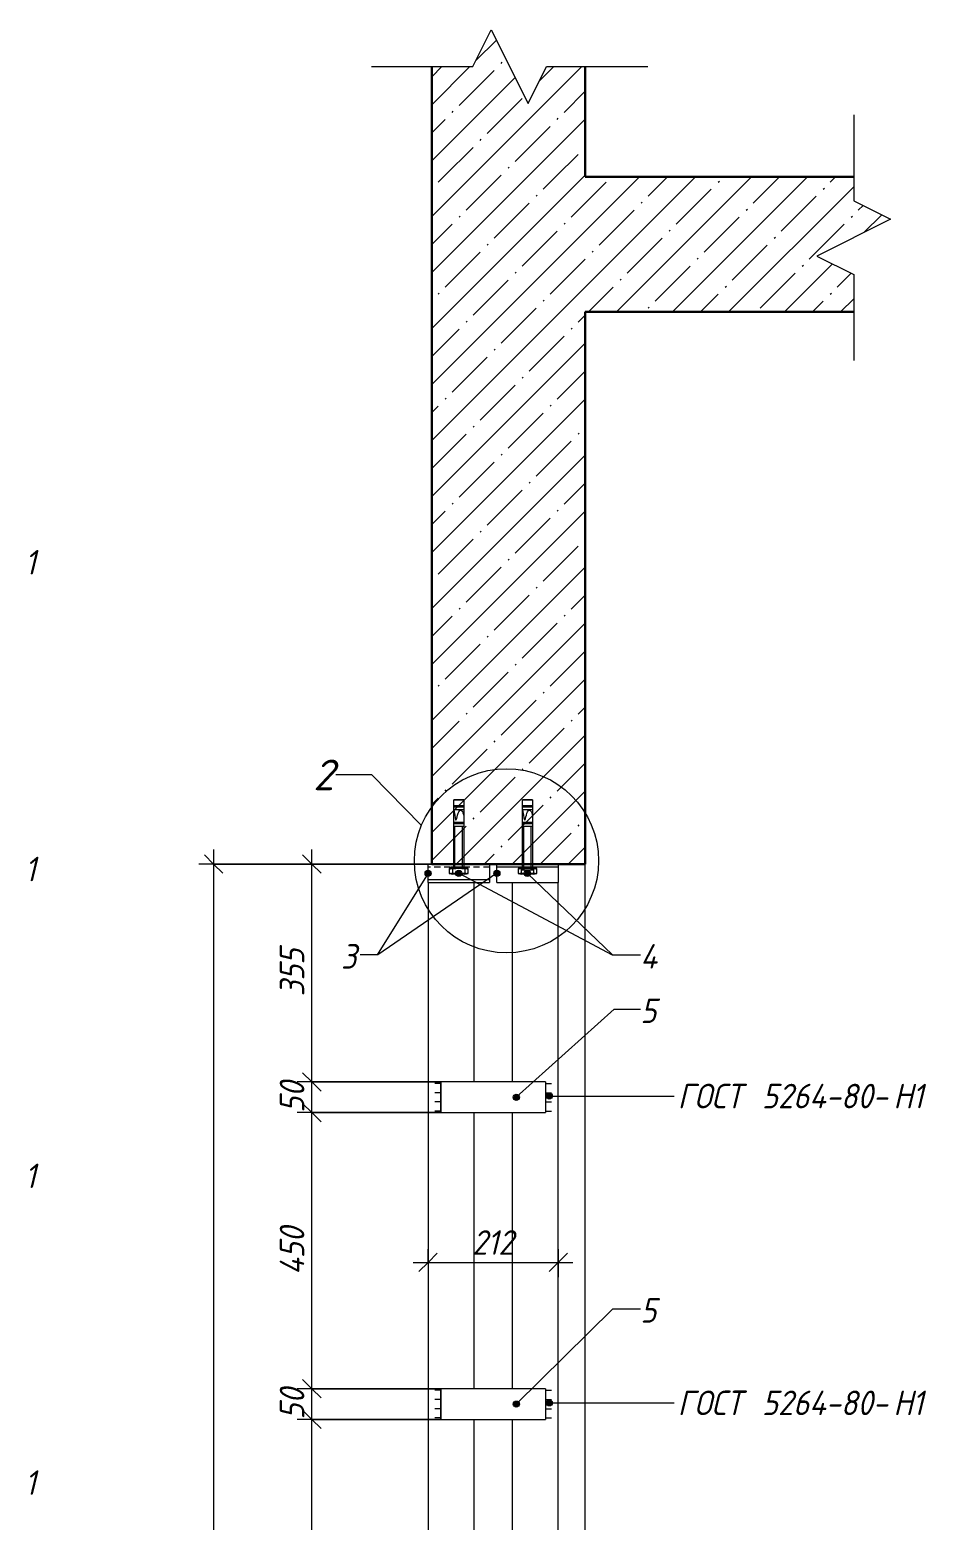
# Model space of a CAD drawing. Header units: millimetres. Extents: x 1214 to 43479, y -809 to 8550.
# Drawn here: x 22564 to 24024, y 1931 to 4360 of the extents above; entities that cross this region are included whole.
import ezdxf

# ---------------------------------------------------------------- set-up
doc = ezdxf.new("R2010")
doc.units = ezdxf.units.MM
doc.linetypes.add('200_ШТРИХ_ш1п0_6_', pattern=[16, 10, -6])
for name, color, linetype, lineweight in [('A-ANNO-DIMS', 7, 'Continuous', 9), ('A-ANNO-DIMS-20', 7, 'Continuous', 9), ('A-DETL-1', 7, '200_ШТРИХ_ш1п0_6_', 5), ('A-DETL-2', 7, 'Continuous', 5), ('A-DETL-GENF-2', 7, 'Continuous', 5), ('A-FLOR-FNSH-1', 7, 'Continuous', 30), ('A-FLOR-PATT-1', 7, 'Continuous', 5), ('A-GENM', 7, 'Continuous', 9), ('A-GENM-IDEN', 7, 'Continuous', 9), ('A-WALL-1', 7, 'Continuous', 30), ('A-WALL-PATT-1', 7, 'Continuous', 5), ('G-ANNO-TEXT', 7, 'Continuous', 9), ('S-COLS', 7, 'Continuous', 9)]:
    doc.layers.add(name, color=color, linetype=linetype, lineweight=lineweight)
doc.styles.add('ISOCPEUR_I_4', font='isocpeui.ttf', dxfattribs={"width": 0.9, "height": 40})
doc.styles.add('ISOCPEUR_I_5', font='isocpeui.ttf', dxfattribs={"height": 50})
doc.dimstyles.new('ISO-2_0_0_9К_Средний', dxfattribs={"dimscale": 304.8, "dimtxt": 39.839247, "dimasz": 0.098425, "dimexe": 0.07874, "dimexo": 0, "dimgap": 0, "dimtad": 1, "dimdec": 0, "dimzin": 0, "dimdsep": 46, "dimtxsty": 'ISOCPEUR_I_4', "dimblk1": 'OBLIQUE', "dimblk2": 'OBLIQUE', "dimsah": 1, "dimcen": 0.09, "dimdle": 0.07874, "dimazin": 0, "dimtfac": 1, "dimtdec": 4, "dimtix": 1, "dimtmove": 0, "dimatfit": 3, "dimfxl": 1, "dimtvp": 1, "dimtolj": 1, "dimtzin": 0, "dimarcsym": 2})
pattern_1 = [(45, (24745.677, 4305), (-45.6197, 45.6197), []), (45, (24791.296, 4305), (-45.6197, 45.6197), [80.645, -16.129, 2.682, -13.447])]

# ---------------------------------------------------------------- blocks, each defined once
blk = doc.blocks.new('Фахверк_Влож_Полоса боковая - Полоса_Фахверка-25655111-АР1_1_Ф-11 и Ф-11_1')
at = {"layer": 'A-GENM'}
for p, q in [((-85, 2095), (-85, 2145)), ((85, 2145), (-85, 2145)), ((85, 2145), (85, 2095)), ((-85, 2095), (85, 2095))]:
    blk.add_line(p, q, dxfattribs=at)
blk = doc.blocks.new('Фахверк_Влож_Уголок - Уголок_Фахверка-25655112-АР1_1_Ф-11 и Ф-11_1')
at = {"layer": 'A-GENM'}
for p, q in [((31, 2970), (31, 2645)), ((106, 506), (106, 2970)), ((31, 2595), (31, 2145)), ((31, 2095), (31, 1645)), ((31, 1595), (31, 1145)), ((31, 1095), (31, 645)), ((31, 595), (31, 506)), ((106, 506), (31, 506))]:
    blk.add_line(p, q, dxfattribs=at)
blk = doc.blocks.new('Фахверк_Влож_Уголок - Уголок_Фахверка-25655113-АР1_1_Ф-11 и Ф-11_1')
at = {"layer": 'A-GENM'}
for p, q in [((-106, 2970), (-31, 2970)), ((-106, 2970), (-106, 506)), ((-31, 2645), (-31, 2970)), ((-31, 2145), (-31, 2595)), ((-31, 1645), (-31, 2095)), ((-31, 1145), (-31, 1595)), ((-31, 645), (-31, 1095)), ((-31, 506), (-31, 595)), ((-31, 506), (-106, 506))]:
    blk.add_line(p, q, dxfattribs=at)
blk = doc.blocks.new('Фахверк_Влож_Полоса верхняя - Полоса верхняя_Фахверка-25545440-АР1_1_Ф-11 и Ф-11_1')
at = {"layer": 'A-GENM'}
for p, q in [((-106, 2975), (-106, 3000)), ((-106, 3000), (-100, 3000)), ((-6, 3000), (-6, 2975)), ((-106, 2970), (-106, 2975)), ((-106, 2975), (-6, 2975)), ((-106, 2970), (-6, 2970)), ((-6, 2975), (-6, 2970))]:
    blk.add_line(p, q, dxfattribs=at)
blk = doc.blocks.new('Фахверк_Влож_Полоса верхняя - Полоса верхняя_Фахверка-V6-АР1_1_Ф-11 и Ф-11_1')
at = {"layer": 'A-GENM'}
for p, q in [((6, 2995), (6, 3000)), ((6, 2970), (6, 2995)), ((106, 2995), (6, 2995)), ((106, 3000), (106, 2995)), ((106, 2995), (106, 2970)), ((6, 2970), (106, 2970))]:
    blk.add_line(p, q, dxfattribs=at)
blk = doc.blocks.new('Фахверк_Влож_Анкерный болт - Анкерный болт_Фахверка-25085591-АР1_1_Ф-11 и Ф-11_1')
at = {"layer": 'A-GENM'}
for p, q in [((46, 2995), (46, 2990)), ((56, 2990), (46, 2990)), ((66, 2990), (56, 2990)), ((66, 2990), (66, 2995))]:
    blk.add_line(p, q, dxfattribs=at)
blk = doc.blocks.new('DET_L_Линия разрыва1 - М20-27083816-АР1_1_Ф-11 и Ф-11_1')
at = {"layer": 'A-DETL-GENF-2'}
for p, q in [((587.4, 4220.9), (587.4, 4080.9)), ((587.4, 4080.9), (647.4, 4050.9)), ((647.4, 4050.9), (527.4, 3990.9)), ((527.4, 3990.9), (587.4, 3960.9)), ((587.4, 3960.9), (587.4, 3820.9))]:
    blk.add_line(p, q, dxfattribs=at)
blk = doc.blocks.new('DET_L_Линия разрыва1 - М20-27084499-АР1_1_Ф-11 и Ф-11_1')
at = {"layer": 'A-DETL-GENF-2'}
for p, q in [((-33, 4299.7), (-3, 4359.7)), ((-3, 4359.7), (57, 4239.7)), ((-198, 4299.7), (-33, 4299.7)), ((57, 4239.7), (87, 4299.7)), ((87, 4299.7), (252, 4299.7))]:
    blk.add_line(p, q, dxfattribs=at)
blk = doc.blocks.new('DIMBLOCK48-АР1_1_Ф-11 и Ф-11_1')
at = {"layer": 'A-ANNO-DIMS-20', "lineweight": 20}
for p, q in [((22863.2, 3000), (22848.2, 3015)), ((22863.2, 3000), (22878.2, 2985)), ((22863.2, 500), (22848.2, 515)), ((22863.2, 500), (22878.2, 485))]:
    blk.add_line(p, q, dxfattribs=at)
at = {"layer": 'A-ANNO-DIMS-20'}
for p, q in [((22863.2, 3024), (22863.2, 476)), ((23218.5, 3000), (22839.2, 3000)), ((22863.2, 3000), (23218.5, 3000)), ((23218.5, 500), (22839.2, 500)), ((22863.2, 500), (23218.5, 500))]:
    blk.add_line(p, q, dxfattribs=at)
at = {"layer": 'A-ANNO-DIMS-20', "color": 0, "insert": (22810.9, 1699.4), "char_height": 40, "width": 121.356, "attachment_point": 1, "rotation": 90, "line_spacing_factor": 1.149209, "style": 'ISOCPEUR_I_4'}
blk.add_mtext('2500', dxfattribs=at)
blk = doc.blocks.new('_Oblique')
at = {"color": 0, "linetype": 'ByBlock', "lineweight": -2}
blk.add_line((-0.5, -0.5), (0.5, 0.5), dxfattribs=at)
blk = doc.blocks.new('DIMBLOCK49-АР1_1_Ф-11 и Ф-11_1')
at = {"layer": 'A-ANNO-DIMS-20'}
for p, q in [((23212.5, 2372.2), (23212.5, 2327)), ((23212.5, 2351), (23212.5, 2372.2)), ((23424.5, 2372.2), (23424.5, 2327)), ((23424.5, 2351), (23424.5, 2372.2)), ((23188.5, 2351), (23448.5, 2351))]:
    blk.add_line(p, q, dxfattribs=at)
at = {"layer": 'A-ANNO-DIMS-20', "lineweight": 20}
for p, q in [((23212.5, 2351), (23227.5, 2366)), ((23424.5, 2351), (23439.5, 2366)), ((23212.5, 2351), (23197.5, 2336)), ((23424.5, 2351), (23409.5, 2336))]:
    blk.add_line(p, q, dxfattribs=at)
at = {"layer": 'A-ANNO-DIMS-20', "color": 0, "insert": (23284.4, 2403.3), "char_height": 40, "width": 81.824, "attachment_point": 1, "line_spacing_factor": 1.149209, "style": 'ISOCPEUR_I_4'}
blk.add_mtext('212', dxfattribs=at)
blk = doc.blocks.new('DIMBLOCK56-АР1_1_Ф-11 и Ф-11_1')
at = {"layer": 'A-ANNO-DIMS-20'}
for p, q in [((23233.5, 2095), (22999.2, 2095)), ((23023.2, 1645), (23023.2, 2095)), ((23023.2, 2095), (23233.5, 2095)), ((23233.5, 1645), (22999.2, 1645)), ((23023.2, 1645), (23233.5, 1645))]:
    blk.add_line(p, q, dxfattribs=at)
at = {"layer": 'A-ANNO-DIMS-20', "lineweight": 20}
for p, q in [((23023.2, 2095), (23008.2, 2110)), ((23023.2, 2095), (23038.2, 2080)), ((23023.2, 1645), (23008.2, 1660)), ((23023.2, 1645), (23038.2, 1630))]:
    blk.add_line(p, q, dxfattribs=at)
at = {"layer": 'A-ANNO-DIMS-20', "color": 0, "insert": (22970.9, 1830.5), "char_height": 40, "width": 94.695, "attachment_point": 1, "rotation": 90, "line_spacing_factor": 1.149209, "style": 'ISOCPEUR_I_4'}
blk.add_mtext('450', dxfattribs=at)
blk = doc.blocks.new('DIMBLOCK57-АР1_1_Ф-11 и Ф-11_1')
at = {"layer": 'A-ANNO-DIMS-20'}
for p, q in [((23233.5, 2145), (22999.2, 2145)), ((23023.2, 2095), (23023.2, 2145)), ((23023.2, 2145), (23233.5, 2145)), ((23233.5, 2095), (22999.2, 2095)), ((23023.2, 2095), (23233.5, 2095))]:
    blk.add_line(p, q, dxfattribs=at)
at = {"layer": 'A-ANNO-DIMS-20', "lineweight": 20}
for p, q in [((23023.2, 2145), (23008.2, 2160)), ((23023.2, 2145), (23038.2, 2130)), ((23023.2, 2095), (23008.2, 2110)), ((23023.2, 2095), (23038.2, 2080))]:
    blk.add_line(p, q, dxfattribs=at)
at = {"layer": 'A-ANNO-DIMS-20', "color": 0, "insert": (22970.9, 2094.7), "char_height": 40, "width": 60.678, "attachment_point": 1, "rotation": 90, "line_spacing_factor": 1.149209, "style": 'ISOCPEUR_I_4'}
blk.add_mtext('50', dxfattribs=at)
blk = doc.blocks.new('DIMBLOCK58-АР1_1_Ф-11 и Ф-11_1')
at = {"layer": 'A-ANNO-DIMS-20', "lineweight": 20}
for p, q in [((23023.2, 2595), (23008.2, 2610)), ((23023.2, 2595), (23038.2, 2580)), ((23023.2, 2145), (23008.2, 2160)), ((23023.2, 2145), (23038.2, 2130))]:
    blk.add_line(p, q, dxfattribs=at)
at = {"layer": 'A-ANNO-DIMS-20'}
for p, q in [((23233.5, 2595), (22999.2, 2595)), ((23023.2, 2145), (23023.2, 2595)), ((23023.2, 2595), (23233.5, 2595)), ((23233.5, 2145), (22999.2, 2145)), ((23023.2, 2145), (23233.5, 2145))]:
    blk.add_line(p, q, dxfattribs=at)
at = {"layer": 'A-ANNO-DIMS-20', "color": 0, "insert": (22970.9, 2330.5), "char_height": 40, "width": 94.695, "attachment_point": 1, "rotation": 90, "line_spacing_factor": 1.149209, "style": 'ISOCPEUR_I_4'}
blk.add_mtext('450', dxfattribs=at)
blk = doc.blocks.new('DIMBLOCK59-АР1_1_Ф-11 и Ф-11_1')
at = {"layer": 'A-ANNO-DIMS-20', "lineweight": 20}
for p, q in [((23023.2, 2645), (23008.2, 2660)), ((23023.2, 2645), (23038.2, 2630)), ((23023.2, 2595), (23008.2, 2610)), ((23023.2, 2595), (23038.2, 2580))]:
    blk.add_line(p, q, dxfattribs=at)
at = {"layer": 'A-ANNO-DIMS-20'}
for p, q in [((23233.5, 2645), (22999.2, 2645)), ((23023.2, 2595), (23023.2, 2645)), ((23023.2, 2645), (23233.5, 2645)), ((23233.5, 2595), (22999.2, 2595)), ((23023.2, 2595), (23233.5, 2595))]:
    blk.add_line(p, q, dxfattribs=at)
at = {"layer": 'A-ANNO-DIMS-20', "color": 0, "insert": (22970.9, 2594.7), "char_height": 40, "width": 60.678, "attachment_point": 1, "rotation": 90, "line_spacing_factor": 1.149209, "style": 'ISOCPEUR_I_4'}
blk.add_mtext('50', dxfattribs=at)
blk = doc.blocks.new('DIMBLOCK60-АР1_1_Ф-11 и Ф-11_1')
at = {"layer": 'A-ANNO-DIMS-20', "lineweight": 20}
for p, q in [((23023.2, 3000), (23008.2, 3015)), ((23023.2, 3000), (23038.2, 2985)), ((23023.2, 2645), (23008.2, 2660)), ((23023.2, 2645), (23038.2, 2630))]:
    blk.add_line(p, q, dxfattribs=at)
at = {"layer": 'A-ANNO-DIMS-20'}
for p, q in [((23023.2, 2645), (23023.2, 3024)), ((23218.5, 3000), (22999.2, 3000)), ((23023.2, 3000), (23218.5, 3000)), ((23233.5, 2645), (22999.2, 2645)), ((23023.2, 2645), (23233.5, 2645))]:
    blk.add_line(p, q, dxfattribs=at)
at = {"layer": 'A-ANNO-DIMS-20', "color": 0, "insert": (22970.9, 2784.6), "char_height": 40, "width": 91.017, "attachment_point": 1, "rotation": 90, "line_spacing_factor": 1.149209, "style": 'ISOCPEUR_I_4'}
blk.add_mtext('355', dxfattribs=at)

msp = doc.modelspace()

# ---------------------------------------------------------------- hatches: boundary and pattern name
at = {"layer": 'A-FLOR-PATT-1'}
h = msp.add_hatch(dxfattribs=at)
h.set_pattern_fill('FP_4', color=256, style=0, pattern_type=2)
h.set_pattern_definition(pattern_1)
h.paths.add_polyline_path([(23905.92381, 3900), (23905.92381, 3960.92443), (23845.92381, 3990.92443), (23965.92381, 4050.92443), (23905.92381, 4080.92443), (23905.92381, 4120), (23218.52961, 4120), (23218.52961, 3900), (23845.92381, 3900)], flags=0)
at = {"layer": 'A-GENM-IDEN'}
h = msp.add_hatch(color=256, dxfattribs=at)
edge = h.paths.add_edge_path(flags=0)
edge.add_arc((23212.52961, 2985), 5, 0, 360)
h = msp.add_hatch(color=256, dxfattribs=at)
edge = h.paths.add_edge_path(flags=0)
edge.add_arc((23262.59008, 2985), 5, 0, 360)
h = msp.add_hatch(color=256, dxfattribs=at)
edge = h.paths.add_edge_path(flags=0)
edge.add_arc((23324.52961, 2985), 5, 0, 360)
h = msp.add_hatch(color=256, dxfattribs=at)
edge = h.paths.add_edge_path(flags=0)
edge.add_arc((23373.96174, 2985), 5, 0, 360)
h = msp.add_hatch(color=256, dxfattribs=at)
edge = h.paths.add_edge_path(flags=0)
edge.add_arc((23356.21414, 2620), 5, 0, 360)
h = msp.add_hatch(color=256, dxfattribs=at)
edge = h.paths.add_edge_path(flags=0)
edge.add_arc((23356.21414, 2120), 5, 0, 360)
at = {"layer": 'A-WALL-PATT-1'}
h = msp.add_hatch(dxfattribs=at)
h.set_pattern_fill('FP_4', color=256, style=0, pattern_type=2)
h.set_pattern_definition(pattern_1)
h.paths.add_polyline_path([(23405.54469, 4120), (23468.5296, 4120), (23468.5296, 4299.72941), (23405.54469, 4299.72941), (23375.54469, 4239.72941), (23315.54469, 4359.72941), (23285.54469, 4299.72941), (23218.52961, 4299.72941), (23218.52961, 4120), (23315.54469, 4120)], flags=0)
h = msp.add_hatch(dxfattribs=at)
h.set_pattern_fill('FP_4', color=256, style=0, pattern_type=2)
h.set_pattern_definition(pattern_1)
h.paths.add_polyline_path([(23468.5296, 3000), (23468.5296, 3900), (23218.52961, 3900), (23218.52961, 3000)], flags=0)
at = {"layer": 'G-ANNO-TEXT'}
h = msp.add_hatch(color=256, dxfattribs=at)
edge = h.paths.add_edge_path(flags=0)
edge.add_arc((23410.00675, 2621.99135), 5, 0, 360)
h = msp.add_hatch(color=256, dxfattribs=at)
edge = h.paths.add_edge_path(flags=0)
edge.add_arc((23410.00675, 2121.99135), 5, 0, 360)

# ---------------------------------------------------------------- linework, layer by layer
at = {"layer": 'A-DETL-1'}
msp.add_line((23312.52961, 2995), (23212.52961, 2995), dxfattribs=at)
at = {"layer": 'A-DETL-2'}
for p, q in [((23270.79571, 3105), (23254.26351, 3105)), ((23254.26351, 3105), (23270.79571, 3105)), ((23254.26351, 2995), (23254.26351, 3105)), ((23254.26351, 3093.35324), (23270.79571, 3093.35324)), ((23254.26351, 3089.22019), (23270.79571, 3089.22019)), ((23255.23544, 3095.41977), (23269.82378, 3095.41977)), ((23270.79571, 3105), (23270.79571, 2995)), ((23382.79571, 3105), (23366.26351, 3105)), ((23366.26351, 3105), (23382.79571, 3105)), ((23366.26351, 2995), (23366.26351, 3105)), ((23366.26351, 3093.35324), (23382.79571, 3093.35324)), ((23366.26351, 3089.22019), (23382.79571, 3089.22019)), ((23367.23544, 3095.41977), (23381.82378, 3095.41977)), ((23382.79571, 3105), (23382.79571, 2995)), ((23254.26351, 3068.25726), (23270.79571, 3068.25726)), ((23254.26351, 3066.19073), (23270.79571, 3066.19073)), ((23254.26351, 3062.05768), (23270.79571, 3062.05768)), ((23256.33004, 3066.19073), (23256.33004, 3068.25726)), ((23256.37195, 2995), (23256.37195, 3062.05768)), ((23256.41876, 3066.19073), (23256.41876, 3068.25726)), ((23268.68727, 2995), (23268.68727, 3062.05768)), ((23366.26351, 3068.25726), (23382.79571, 3068.25726)), ((23366.26351, 3066.19073), (23382.79571, 3066.19073)), ((23366.26351, 3062.05768), (23382.79571, 3062.05768)), ((23368.33004, 3066.19073), (23368.33004, 3068.25726)), ((23368.37195, 2995), (23368.37195, 3062.05768)), ((23368.41876, 3066.19073), (23368.41876, 3068.25726)), ((23380.68727, 2995), (23380.68727, 3062.05768)), ((23252.61029, 2993.56419), (23247.12168, 2992.79533)), ((23247.12168, 2992.79533), (23247.12168, 2984.60205)), ((23249.85492, 2993.56419), (23249.85492, 2995)), ((23275.2043, 2995), (23249.85492, 2995)), ((23275.2043, 2993.56419), (23249.85492, 2993.56419)), ((23252.61029, 2983.81573), (23252.61029, 2993.56419)), ((23272.44893, 2993.56419), (23252.61029, 2993.56419)), ((23256.98603, 2995), (23259.02876, 2995)), ((23277.93754, 2992.79533), (23272.44893, 2993.56419)), ((23272.44893, 2993.56419), (23272.44893, 2983.81573)), ((23275.2043, 2995), (23275.2043, 2993.56419)), ((23277.93754, 2984.60205), (23277.93754, 2992.79533)), ((23364.61029, 2993.56419), (23359.12168, 2992.79533)), ((23359.12168, 2992.79533), (23359.12168, 2984.60205)), ((23361.85492, 2993.56419), (23361.85492, 2995)), ((23387.2043, 2995), (23361.85492, 2995)), ((23387.2043, 2993.56419), (23361.85492, 2993.56419)), ((23364.61029, 2983.81573), (23364.61029, 2993.56419)), ((23384.44893, 2993.56419), (23364.61029, 2993.56419)), ((23368.98603, 2995), (23371.02876, 2995)), ((23389.93754, 2992.79533), (23384.44893, 2993.56419)), ((23384.44893, 2993.56419), (23384.44893, 2983.81573)), ((23387.2043, 2995), (23387.2043, 2993.56419)), ((23389.93754, 2984.60205), (23389.93754, 2992.79533)), ((23247.12168, 2984.60205), (23252.61029, 2983.83319)), ((23272.44893, 2983.81573), (23252.61029, 2983.81573)), ((23272.44893, 2983.83319), (23277.93754, 2984.60205)), ((23359.12168, 2984.60205), (23364.61029, 2983.83319)), ((23384.44893, 2983.81573), (23364.61029, 2983.81573)), ((23384.44893, 2983.83319), (23389.93754, 2984.60205)), ((23233.52961, 2642.5), (23223.52961, 2642.5)), ((23233.52961, 2627.5), (23223.52961, 2627.5)), ((23233.52961, 2645), (23233.52961, 2595)), ((23403.52961, 2645), (23403.52961, 2595)), ((23403.52961, 2642.5), (23413.52961, 2642.5)), ((23403.52961, 2627.5), (23413.52961, 2627.5)), ((23233.52961, 2612.5), (23223.52961, 2612.5)), ((23403.52961, 2612.5), (23413.52961, 2612.5)), ((23233.52961, 2597.5), (23223.52961, 2597.5)), ((23403.52961, 2597.5), (23413.52961, 2597.5)), ((23233.52961, 2142.5), (23223.52961, 2142.5)), ((23233.52961, 2145), (23233.52961, 2095)), ((23403.52961, 2145), (23403.52961, 2095)), ((23403.52961, 2142.5), (23413.52961, 2142.5)), ((23233.52961, 2127.5), (23223.52961, 2127.5)), ((23403.52961, 2127.5), (23413.52961, 2127.5)), ((23233.52961, 2112.5), (23223.52961, 2112.5)), ((23233.52961, 2097.5), (23223.52961, 2097.5)), ((23403.52961, 2112.5), (23413.52961, 2112.5)), ((23403.52961, 2097.5), (23413.52961, 2097.5))]:
    msp.add_line(p, q, dxfattribs=at)
msp.add_circle((23340.19619, 3005.3705), 150, dxfattribs=at)
for centre, radius, start, end in [((23255.44411, 3094.0598), 1.37588, 98.72344894, 149.10051454), ((23269.61511, 3094.0598), 1.37588, 30.89948539, 81.27655106), ((23367.44411, 3094.0598), 1.37588, 98.72344894, 149.10051454), ((23381.61511, 3094.0598), 1.37588, 30.89948539, 81.27655106), ((23250.25054, 2988.25725), 4.22871, 56.08031185, 137.72360384), ((23262.52961, 2949.84117), 42.8477, 76.61449587, 103.38550413), ((23274.80868, 2988.25725), 4.22871, 42.27639616, 123.91968816), ((23362.25054, 2988.25725), 4.22871, 56.08031185, 137.72360384), ((23374.52961, 2949.84117), 42.8477, 76.61449587, 103.38550413), ((23386.80868, 2988.25725), 4.22871, 42.27639616, 123.91968816), ((23250.25054, 2989.12267), 4.22871, 222.27639616, 303.91968815), ((23262.52961, 3027.53875), 42.8477, 256.61449587, 283.38550413), ((23274.80868, 2989.12267), 4.22871, 236.08031184, 317.72360384), ((23362.25054, 2989.12267), 4.22871, 222.27639616, 303.91968815), ((23374.52961, 3027.53875), 42.8477, 256.61449587, 283.38550413), ((23386.80868, 2989.12267), 4.22871, 236.08031184, 317.72360384)]:
    msp.add_arc(centre, radius, start, end, dxfattribs=at)
for points in [[(23254.26351, 3089.22019), (23255.44335, 3084.50355), (23257.9053, 3059.04506), (23261.66637, 3096.51719), (23270.79571, 3084.52941), (23270.79571, 3073.5314)], [(23366.26351, 3089.22019), (23367.44335, 3084.50355), (23369.9053, 3059.04506), (23373.66637, 3096.51719), (23382.79571, 3084.52941), (23382.79571, 3073.5314)]]:
    msp.add_open_spline(points, degree=3, knots=[3.9471277548, 3.9471277548, 3.9471277548, 3.9471277548, 10.0959961781, 20.1294367149, 28.5838158581, 28.5838158581, 28.5838158581, 28.5838158581], dxfattribs=at)
at = {"layer": 'A-FLOR-FNSH-1'}
for p, q in [((23218.52961, 4120), (23218.52961, 3900)), ((23905.92381, 4120), (23468.52961, 4120)), ((23468.52961, 3900), (23905.92381, 3900))]:
    msp.add_line(p, q, dxfattribs=at)
at = {"layer": 'A-GENM-IDEN'}
for p, q in [((23212.52961, 2985), (23129.38551, 2852.09141)), ((23324.52961, 2985), (23130.63585, 2852.09141)), ((23262.59008, 2985), (23512.52779, 2852.09141)), ((23373.96174, 2985), (23513.16606, 2852.09141)), ((23130.63585, 2852.09141), (23101.64081, 2852.09141)), ((23129.38551, 2852.09141), (23101.64081, 2852.09141)), ((23512.52779, 2852.09141), (23558.32429, 2852.09141)), ((23513.16606, 2852.09141), (23558.32429, 2852.09141)), ((23356.21414, 2620), (23515.47686, 2763.4414)), ((23515.47686, 2763.4414), (23558.32429, 2763.4414)), ((23356.21414, 2120), (23513.44342, 2275.14478)), ((23513.44342, 2275.14478), (23558.32429, 2275.14478))]:
    msp.add_line(p, q, dxfattribs=at)
for centre in [(23212.52961, 2985), (23262.59008, 2985), (23324.52961, 2985), (23373.96174, 2985), (23356.21414, 2620), (23356.21414, 2120)]:
    msp.add_circle(centre, 5, dxfattribs=at)
at = {"layer": 'A-WALL-1'}
for p, q in [((23218.52961, 4299.72941), (23218.52961, 4120)), ((23468.52961, 4120), (23468.52961, 4299.72941)), ((23218.52961, 3900), (23218.52961, 3000)), ((23468.52961, 3000), (23468.52961, 3900)), ((23218.52961, 3000), (23468.52961, 3000))]:
    msp.add_line(p, q, dxfattribs=at)
at = {"layer": 'G-ANNO-TEXT'}
for p, q in [((23090.60569, 3145.4044), (23062.25732, 3145.4044)), ((23120.69229, 3145.4044), (23090.60569, 3145.4044)), ((23201.15878, 3063.38641), (23120.69229, 3145.4044)), ((23410.00675, 2621.99135), (23613.16865, 2621.99135)), ((23410.00675, 2121.99135), (23613.16865, 2121.99135))]:
    msp.add_line(p, q, dxfattribs=at)
for centre in [(23410.00675, 2621.99135), (23410.00675, 2121.99135)]:
    msp.add_circle(centre, 5, dxfattribs=at)
at = {"layer": 'S-COLS'}
msp.add_line((23468.5296, 500), (23468.5296, 3000), dxfattribs=at)

# ---------------------------------------------------------------- block references
at = {"layer": 'A-DETL-GENF-2'}
for name in ['DET_L_Линия разрыва1 - М20-27084499-АР1_1_Ф-11 и Ф-11_1', 'DET_L_Линия разрыва1 - М20-27083816-АР1_1_Ф-11 и Ф-11_1']:
    msp.add_blockref(name, (23318.5296, 0), dxfattribs=at)
at = {"layer": 'A-GENM'}
for name, p in [('Фахверк_Влож_Полоса верхняя - Полоса верхняя_Фахверка-25545440-АР1_1_Ф-11 и Ф-11_1', (23318.5296, 0)), ('Фахверк_Влож_Полоса верхняя - Полоса верхняя_Фахверка-V6-АР1_1_Ф-11 и Ф-11_1', (23318.5296, 0)), ('Фахверк_Влож_Анкерный болт - Анкерный болт_Фахверка-25085591-АР1_1_Ф-11 и Ф-11_1', (23318.5296, 0)), ('Фахверк_Влож_Уголок - Уголок_Фахверка-25655113-АР1_1_Ф-11 и Ф-11_1', (23318.5296, 0)), ('Фахверк_Влож_Уголок - Уголок_Фахверка-25655112-АР1_1_Ф-11 и Ф-11_1', (23318.5296, 0)), ('Фахверк_Влож_Полоса боковая - Полоса_Фахверка-25655111-АР1_1_Ф-11 и Ф-11_1', (23318.5296, 500)), ('Фахверк_Влож_Полоса боковая - Полоса_Фахверка-25655111-АР1_1_Ф-11 и Ф-11_1', (23318.5296, 0))]:
    msp.add_blockref(name, p, dxfattribs=at)

# ---------------------------------------------------------------- texts
at = {"layer": 'A-GENM-IDEN', "char_height": 40, "attachment_point": 1, "style": 'ISOCPEUR_I_4'}
for s, insert, width in [('\\fISOCPEUR|b0|i1|c204|p34|;\\W.9;3', (23070.71212, 2869.61433), 31.746825), ('\\fISOCPEUR|b0|i1|c204|p34|;\\W.9;3', (23070.71212, 2869.61433), 31.746825), ('\\fISOCPEUR|b0|i1|c204|p34|;\\W.9;4', (23558.32429, 2869.61433), 37.518975), ('\\fISOCPEUR|b0|i1|c204|p34|;\\W.9;4', (23558.32429, 2869.61433), 37.518975), ('\\fISOCPEUR|b0|i1|c204|p34|;\\W.9;5', (23558.32429, 2780.96432), 31.746825), ('\\fISOCPEUR|b0|i1|c204|p34|;\\W.9;5', (23558.32429, 2292.66769), 31.746825)]:
    msp.add_mtext(s, dxfattribs=dict(at, insert=insert, width=width))
at = {"layer": 'G-ANNO-TEXT', "attachment_point": 1}
for s, insert, char_height, width, style in [('\\fISOCPEUR|b0|i1|c204|p34|;\\W.9;1', (22555.67863, 3511.99135), 40, 23.0886, 'ISOCPEUR_I_4'), ('\\fISOCPEUR|b0|i1|c204|p34|;2', (23025.21565, 3170.4044), 50, 44.8945, 'ISOCPEUR_I_5'), ('\\fISOCPEUR|b0|i1|c204|p34|;\\W.9;1', (22555.67863, 3011.99135), 40, 23.0886, 'ISOCPEUR_I_4'), ('ГОСТ', (23619.16865, 2641.99135), 40, 138.5316, 'ISOCPEUR_I_4'), (' 5264-80-', (23733.46865, 2641.99135), 40, 287.1644625, 'ISOCPEUR_I_4'), ('\\fISOCPEUR|b0|i1|c204|p34|;\\W.9;Н', (23970.40303, 2641.99135), 40, 37.518975, 'ISOCPEUR_I_4'), ('\\fISOCPEUR|b0|i1|c204|p34|;\\W.9;1', (24001.35928, 2641.99135), 40, 23.0886, 'ISOCPEUR_I_4'), ('\\fISOCPEUR|b0|i1|c204|p34|;\\W.9;1', (22555.67863, 2511.99135), 40, 23.0886, 'ISOCPEUR_I_4'), ('ГОСТ', (23619.16865, 2141.99135), 40, 138.5316, 'ISOCPEUR_I_4'), (' 5264-80-', (23733.46865, 2141.99135), 40, 287.1644625, 'ISOCPEUR_I_4'), ('\\fISOCPEUR|b0|i1|c204|p34|;\\W.9;Н', (23970.40303, 2141.99135), 40, 37.518975, 'ISOCPEUR_I_4'), ('\\fISOCPEUR|b0|i1|c204|p34|;\\W.9;1', (24001.35928, 2141.99135), 40, 23.0886, 'ISOCPEUR_I_4'), ('\\fISOCPEUR|b0|i1|c204|p34|;\\W.9;1', (22555.67863, 2011.99135), 40, 23.0886, 'ISOCPEUR_I_4')]:
    msp.add_mtext(s, dxfattribs=dict(at, insert=insert, char_height=char_height, width=width, style=style))

# ---------------------------------------------------------------- dimensions: what is measured, and where the dimension line sits
at = {"layer": 'A-ANNO-DIMS'}
for base, p1, p2, override, picture, middle in [((22863.18989, 500), (23218.52961, 3000), (23218.5296, 500), {"dimpost": '<>', "dimfxl": 2500}, 'DIMBLOCK48-АР1_1_Ф-11 и Ф-11_1', (22843.18989, 1750)), ((23023.18989, 3000), (23233.52961, 2645), (23218.52961, 3000), {"dimpost": '<>', "dimfxl": 355.31676}, 'DIMBLOCK60-АР1_1_Ф-11 и Ф-11_1', (23003.18989, 2822.5)), ((23023.18989, 2645), (23233.52961, 2595), (23233.52961, 2645), {"dimpost": '<>', "dimfxl": 50}, 'DIMBLOCK59-АР1_1_Ф-11 и Ф-11_1', (23003.18989, 2620)), ((23023.18989, 2595), (23233.52961, 2145), (23233.52961, 2595), {"dimpost": '<>', "dimfxl": 450}, 'DIMBLOCK58-АР1_1_Ф-11 и Ф-11_1', (23003.18989, 2370)), ((23023.18989, 2145), (23233.52961, 2095), (23233.52961, 2145), {"dimpost": '<>', "dimfxl": 50}, 'DIMBLOCK57-АР1_1_Ф-11 и Ф-11_1', (23003.18989, 2120)), ((23023.18989, 2095), (23233.52961, 1645), (23233.52961, 2095), {"dimpost": '<>', "dimfxl": 450}, 'DIMBLOCK56-АР1_1_Ф-11 и Ф-11_1', (23003.18989, 1870))]:
    dim = msp.add_linear_dim(base=base, p1=p1, p2=p2, angle=90, dimstyle='ISO-2_0_0_9К_Средний', override=override, dxfattribs=at)
    dim.commit()
    dim.dimension.update_dxf_attribs({"geometry": picture, "text_midpoint": middle})
dim = msp.add_linear_dim(base=(23424.52961, 2351.03329), p1=(23212.52961, 2372.2465), p2=(23424.52961, 2372.2465), dimstyle='ISO-2_0_0_9К_Средний', override={"dimpost": '<>', "dimfxl": 212}, dxfattribs=at)
dim.commit()
dim.dimension.update_dxf_attribs({"geometry": 'DIMBLOCK49-АР1_1_Ф-11 и Ф-11_1', "text_midpoint": (23318.52961, 2371.03329)})

doc.saveas('drawing.dxf')
